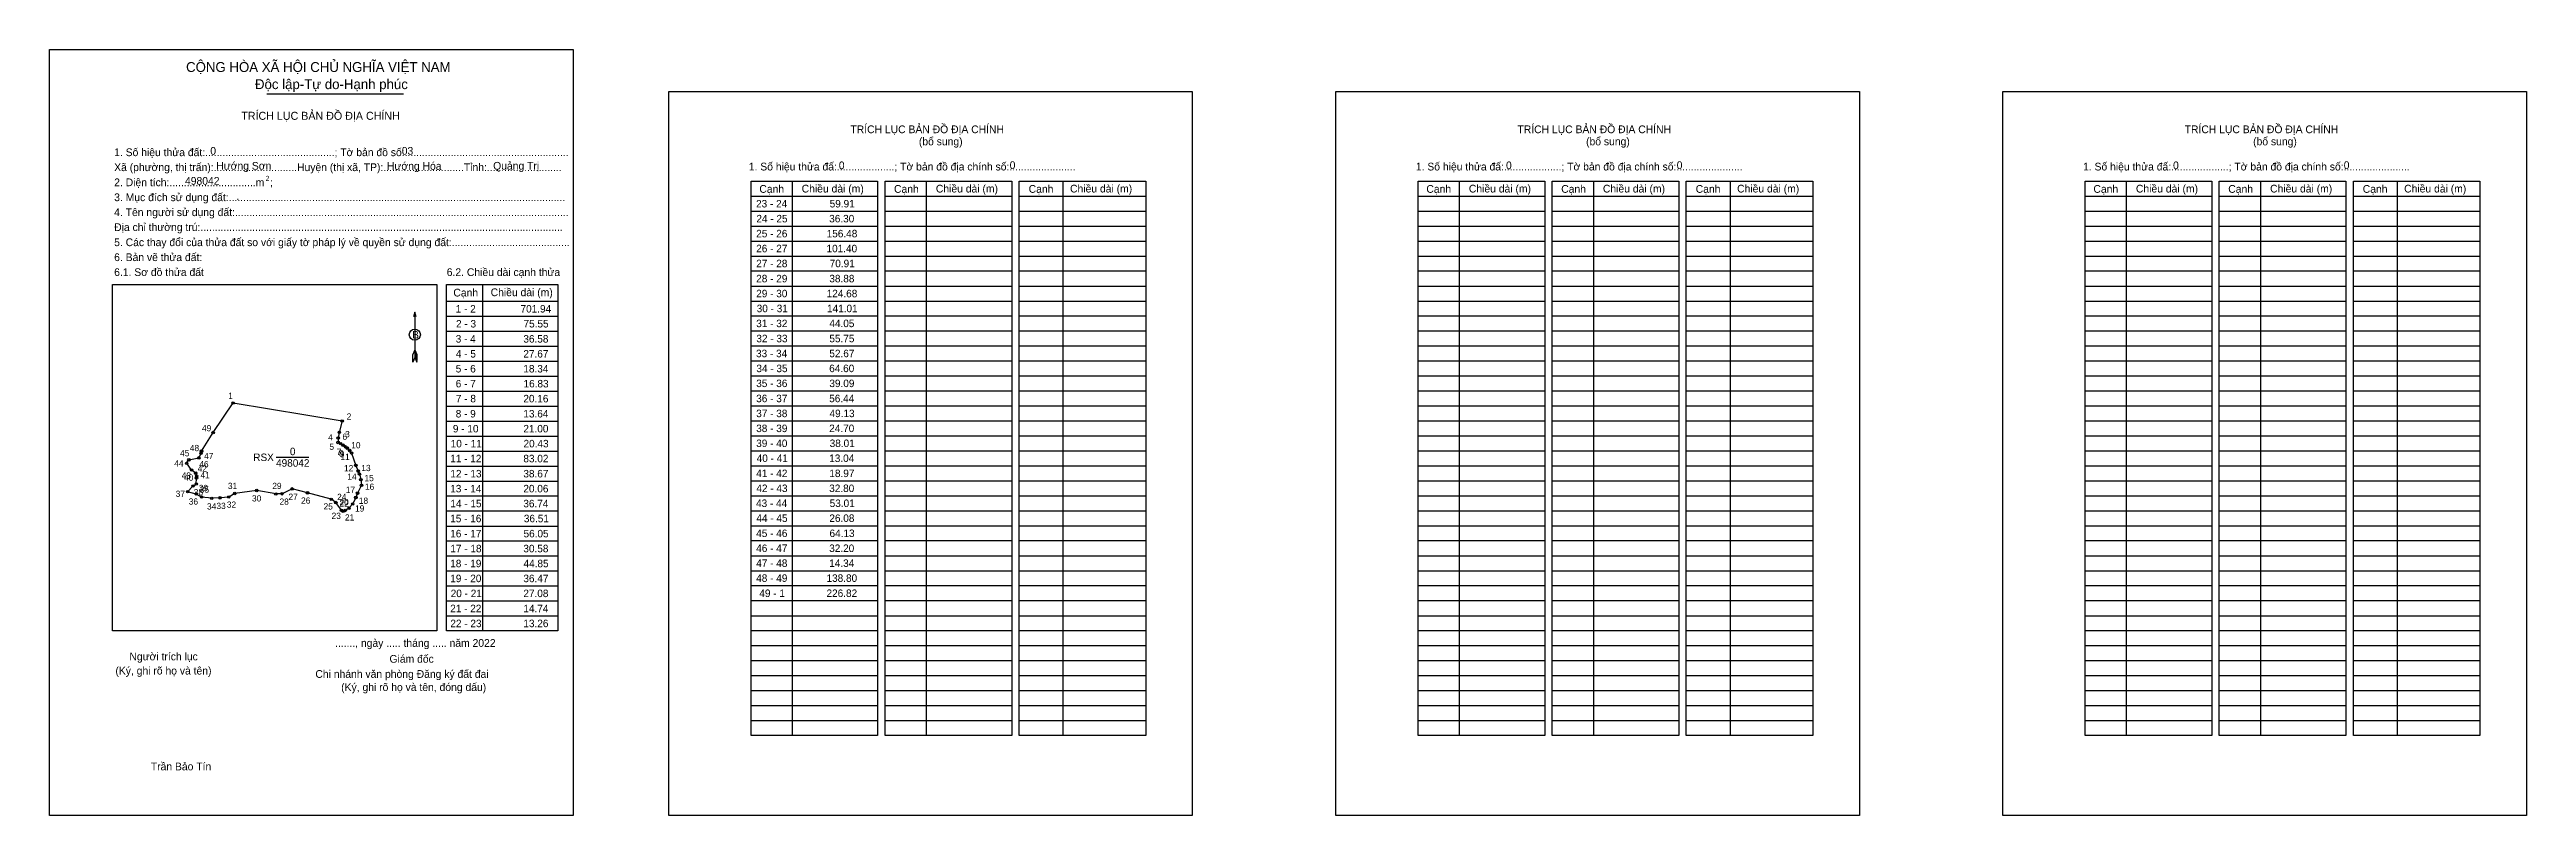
# Model space of a CAD drawing. Extents: x 554064 to 569808, y 1859871 to 1864740.
import ezdxf

# ---------------------------------------------------------------- set-up
doc = ezdxf.new("R2010")
doc.units = 0
for name, color, linetype in [('Level 1', 7, 'Continuous'), ('Level 10', 7, 'Continuous'), ('Level 11', 7, 'Continuous'), ('Level 13', 7, 'Continuous'), ('Level 2', 7, 'Continuous'), ('Level 52', 7, 'Continuous'), ('Level 6', 7, 'Continuous'), ('Level 9', 7, 'Continuous')]:
    doc.layers.add(name, color=color, linetype=linetype)

msp = doc.modelspace()

# ---------------------------------------------------------------- linework, layer by layer
at = {"layer": 'Level 1'}
for p, q in [((554064, 1864739), (554064, 1864739)), ((558000, 1864474), (558000, 1864474)), ((558785, 1863903), (558785, 1860380)), ((559637, 1863903), (559637, 1860380)), ((560506, 1863903), (560506, 1860380)), ((563025, 1863903), (563025, 1860380)), ((563878, 1863903), (563878, 1860380)), ((564746, 1863903), (564746, 1860380)), ((567265, 1863903), (567265, 1860380)), ((568118, 1863903), (568118, 1860380)), ((568986, 1863903), (568986, 1860380)), ((558523, 1863808), (559328, 1863808)), ((558523, 1863713), (559328, 1863713)), ((559376, 1863808), (560180, 1863808)), ((559376, 1863713), (560180, 1863713)), ((560228, 1863808), (561033, 1863808)), ((560228, 1863713), (561033, 1863713)), ((562763, 1863808), (563568, 1863808)), ((562763, 1863713), (563568, 1863713)), ((563616, 1863808), (564420, 1863808)), ((563616, 1863713), (564420, 1863713)), ((564468, 1863808), (565273, 1863808)), ((564468, 1863713), (565273, 1863713)), ((567003, 1863808), (567808, 1863808)), ((567003, 1863713), (567808, 1863713)), ((567856, 1863808), (568661, 1863808)), ((567856, 1863713), (568661, 1863713)), ((568709, 1863808), (569513, 1863808)), ((568709, 1863713), (569513, 1863713)), ((558523, 1863617), (559328, 1863617)), ((558523, 1863522), (559328, 1863522)), ((559376, 1863617), (560180, 1863617)), ((559376, 1863522), (560180, 1863522)), ((560228, 1863617), (561033, 1863617)), ((560228, 1863522), (561033, 1863522)), ((562763, 1863617), (563568, 1863617)), ((562763, 1863522), (563568, 1863522)), ((563616, 1863617), (564420, 1863617)), ((563616, 1863522), (564420, 1863522)), ((564468, 1863617), (565273, 1863617)), ((564468, 1863522), (565273, 1863522)), ((567003, 1863617), (567808, 1863617)), ((567003, 1863522), (567808, 1863522)), ((567856, 1863617), (568661, 1863617)), ((567856, 1863522), (568661, 1863522)), ((568709, 1863617), (569513, 1863617)), ((568709, 1863522), (569513, 1863522)), ((558523, 1863427), (559328, 1863427)), ((559376, 1863427), (560180, 1863427)), ((560228, 1863427), (561033, 1863427)), ((562763, 1863427), (563568, 1863427)), ((563616, 1863427), (564420, 1863427)), ((564468, 1863427), (565273, 1863427)), ((567003, 1863427), (567808, 1863427)), ((567856, 1863427), (568661, 1863427)), ((568709, 1863427), (569513, 1863427)), ((554465, 1863246), (554465, 1863246)), ((556817, 1863246), (556817, 1861045)), ((558523, 1863332), (559328, 1863332)), ((558523, 1863236), (559328, 1863236)), ((559376, 1863332), (560180, 1863332)), ((559376, 1863236), (560180, 1863236)), ((560228, 1863332), (561033, 1863332)), ((560228, 1863236), (561033, 1863236)), ((562763, 1863332), (563568, 1863332)), ((562763, 1863236), (563568, 1863236)), ((563616, 1863332), (564420, 1863332)), ((563616, 1863236), (564420, 1863236)), ((564468, 1863332), (565273, 1863332)), ((564468, 1863236), (565273, 1863236)), ((567003, 1863332), (567808, 1863332)), ((567003, 1863236), (567808, 1863236)), ((567856, 1863332), (568661, 1863332)), ((567856, 1863236), (568661, 1863236)), ((568709, 1863332), (569513, 1863332)), ((568709, 1863236), (569513, 1863236)), ((556386, 1863071), (556386, 1862783)), ((556588, 1863140), (557295, 1863140)), ((556588, 1863045), (557295, 1863045)), ((558523, 1863141), (559328, 1863141)), ((558523, 1863046), (559328, 1863046)), ((559376, 1863141), (560180, 1863141)), ((559376, 1863046), (560180, 1863046)), ((560228, 1863141), (561033, 1863141)), ((560228, 1863046), (561033, 1863046)), ((562763, 1863141), (563568, 1863141)), ((562763, 1863046), (563568, 1863046)), ((563616, 1863141), (564420, 1863141)), ((563616, 1863046), (564420, 1863046)), ((564468, 1863141), (565273, 1863141)), ((564468, 1863046), (565273, 1863046)), ((567003, 1863141), (567808, 1863141)), ((567003, 1863046), (567808, 1863046)), ((567856, 1863141), (568661, 1863141)), ((567856, 1863046), (568661, 1863046)), ((568709, 1863141), (569513, 1863141)), ((568709, 1863046), (569513, 1863046)), ((556588, 1862949), (557295, 1862949)), ((558523, 1862951), (559328, 1862951)), ((559376, 1862951), (560180, 1862951)), ((560228, 1862951), (561033, 1862951)), ((562763, 1862951), (563568, 1862951)), ((563616, 1862951), (564420, 1862951)), ((564468, 1862951), (565273, 1862951)), ((567003, 1862951), (567808, 1862951)), ((567856, 1862951), (568661, 1862951)), ((568709, 1862951), (569513, 1862951)), ((556386, 1862830), (556374, 1862801)), ((556374, 1862753), (556374, 1862801)), ((556386, 1862783), (556374, 1862753)), ((556386, 1862830), (556398, 1862801)), ((556386, 1862826), (556398, 1862796)), ((556386, 1862822), (556398, 1862792)), ((556386, 1862818), (556399, 1862788)), ((556386, 1862813), (556399, 1862784)), ((556386, 1862809), (556399, 1862780)), ((556386, 1862805), (556399, 1862775)), ((556386, 1862801), (556399, 1862771)), ((556386, 1862797), (556399, 1862767)), ((556386, 1862793), (556399, 1862762)), ((556386, 1862789), (556399, 1862758)), ((556386, 1862783), (556399, 1862753)), ((556399, 1862753), (556398, 1862801)), ((556588, 1862854), (557295, 1862854)), ((556588, 1862759), (557295, 1862759)), ((558523, 1862856), (559328, 1862856)), ((558523, 1862760), (559328, 1862760)), ((559376, 1862856), (560180, 1862856)), ((559376, 1862760), (560180, 1862760)), ((560228, 1862856), (561033, 1862856)), ((560228, 1862760), (561033, 1862760)), ((562763, 1862856), (563568, 1862856)), ((562763, 1862760), (563568, 1862760)), ((563616, 1862856), (564420, 1862856)), ((563616, 1862760), (564420, 1862760)), ((564468, 1862856), (565273, 1862856)), ((564468, 1862760), (565273, 1862760)), ((567003, 1862856), (567808, 1862856)), ((567003, 1862760), (567808, 1862760)), ((567856, 1862856), (568661, 1862856)), ((567856, 1862760), (568661, 1862760)), ((568709, 1862856), (569513, 1862856)), ((568709, 1862760), (569513, 1862760)), ((556588, 1862664), (557295, 1862664)), ((556588, 1862568), (557295, 1862568)), ((558523, 1862665), (559328, 1862665)), ((558523, 1862570), (559328, 1862570)), ((559376, 1862665), (560180, 1862665)), ((559376, 1862570), (560180, 1862570)), ((560228, 1862665), (561033, 1862665)), ((560228, 1862570), (561033, 1862570)), ((562763, 1862665), (563568, 1862665)), ((562763, 1862570), (563568, 1862570)), ((563616, 1862665), (564420, 1862665)), ((563616, 1862570), (564420, 1862570)), ((564468, 1862665), (565273, 1862665)), ((564468, 1862570), (565273, 1862570)), ((567003, 1862665), (567808, 1862665)), ((567003, 1862570), (567808, 1862570)), ((567856, 1862665), (568661, 1862665)), ((567856, 1862570), (568661, 1862570)), ((568709, 1862665), (569513, 1862665)), ((568709, 1862570), (569513, 1862570)), ((556588, 1862473), (557295, 1862473)), ((558523, 1862475), (559328, 1862475)), ((559376, 1862475), (560180, 1862475)), ((560228, 1862475), (561033, 1862475)), ((562763, 1862475), (563568, 1862475)), ((563616, 1862475), (564420, 1862475)), ((564468, 1862475), (565273, 1862475)), ((567003, 1862475), (567808, 1862475)), ((567856, 1862475), (568661, 1862475)), ((568709, 1862475), (569513, 1862475)), ((556588, 1862378), (557295, 1862378)), ((556588, 1862283), (557295, 1862283)), ((558523, 1862379), (559328, 1862379)), ((558523, 1862284), (559328, 1862284)), ((559376, 1862379), (560180, 1862379)), ((559376, 1862284), (560180, 1862284)), ((560228, 1862379), (561033, 1862379)), ((560228, 1862284), (561033, 1862284)), ((562763, 1862379), (563568, 1862379)), ((562763, 1862284), (563568, 1862284)), ((563616, 1862379), (564420, 1862379)), ((563616, 1862284), (564420, 1862284)), ((564468, 1862379), (565273, 1862379)), ((564468, 1862284), (565273, 1862284)), ((567003, 1862379), (567808, 1862379)), ((567003, 1862284), (567808, 1862284)), ((567856, 1862379), (568661, 1862379)), ((567856, 1862284), (568661, 1862284)), ((568709, 1862379), (569513, 1862379)), ((568709, 1862284), (569513, 1862284)), ((556588, 1862187), (557295, 1862187)), ((556588, 1862092), (557295, 1862092)), ((558523, 1862189), (559328, 1862189)), ((558523, 1862094), (559328, 1862094)), ((559376, 1862189), (560180, 1862189)), ((559376, 1862094), (560180, 1862094)), ((560228, 1862189), (561033, 1862189)), ((560228, 1862094), (561033, 1862094)), ((562763, 1862189), (563568, 1862189)), ((562763, 1862094), (563568, 1862094)), ((563616, 1862189), (564420, 1862189)), ((563616, 1862094), (564420, 1862094)), ((564468, 1862189), (565273, 1862189)), ((564468, 1862094), (565273, 1862094)), ((567003, 1862189), (567808, 1862189)), ((567003, 1862094), (567808, 1862094)), ((567856, 1862189), (568661, 1862189)), ((567856, 1862094), (568661, 1862094)), ((568709, 1862189), (569513, 1862189)), ((568709, 1862094), (569513, 1862094)), ((556588, 1861997), (557295, 1861997)), ((558523, 1861998), (559328, 1861998)), ((559376, 1861998), (560180, 1861998)), ((560228, 1861998), (561033, 1861998)), ((562763, 1861998), (563568, 1861998)), ((563616, 1861998), (564420, 1861998)), ((564468, 1861998), (565273, 1861998)), ((567003, 1861998), (567808, 1861998)), ((567856, 1861998), (568661, 1861998)), ((568709, 1861998), (569513, 1861998)), ((556588, 1861902), (557295, 1861902)), ((556588, 1861807), (557295, 1861807)), ((558523, 1861903), (559328, 1861903)), ((558523, 1861808), (559328, 1861808)), ((559376, 1861903), (560180, 1861903)), ((559376, 1861808), (560180, 1861808)), ((560228, 1861903), (561033, 1861903)), ((560228, 1861808), (561033, 1861808)), ((562763, 1861903), (563568, 1861903)), ((562763, 1861808), (563568, 1861808)), ((563616, 1861903), (564420, 1861903)), ((563616, 1861808), (564420, 1861808)), ((564468, 1861903), (565273, 1861903)), ((564468, 1861808), (565273, 1861808)), ((567003, 1861903), (567808, 1861903)), ((567003, 1861808), (567808, 1861808)), ((567856, 1861903), (568661, 1861903)), ((567856, 1861808), (568661, 1861808)), ((568709, 1861903), (569513, 1861903)), ((568709, 1861808), (569513, 1861808)), ((556588, 1861711), (557295, 1861711)), ((556588, 1861616), (557295, 1861616)), ((558523, 1861713), (559328, 1861713)), ((558523, 1861618), (559328, 1861618)), ((559376, 1861713), (560180, 1861713)), ((559376, 1861618), (560180, 1861618)), ((560228, 1861713), (561033, 1861713)), ((560228, 1861618), (561033, 1861618)), ((562763, 1861713), (563568, 1861713)), ((562763, 1861618), (563568, 1861618)), ((563616, 1861713), (564420, 1861713)), ((563616, 1861618), (564420, 1861618)), ((564468, 1861713), (565273, 1861713)), ((564468, 1861618), (565273, 1861618)), ((567003, 1861713), (567808, 1861713)), ((567003, 1861618), (567808, 1861618)), ((567856, 1861713), (568661, 1861713)), ((567856, 1861618), (568661, 1861618)), ((568709, 1861713), (569513, 1861713)), ((568709, 1861618), (569513, 1861618)), ((556588, 1861521), (557295, 1861521)), ((558523, 1861522), (559328, 1861522)), ((559376, 1861522), (560180, 1861522)), ((560228, 1861522), (561033, 1861522)), ((562763, 1861522), (563568, 1861522)), ((563616, 1861522), (564420, 1861522)), ((564468, 1861522), (565273, 1861522)), ((567003, 1861522), (567808, 1861522)), ((567856, 1861522), (568661, 1861522)), ((568709, 1861522), (569513, 1861522)), ((556588, 1861426), (557295, 1861426)), ((556588, 1861330), (557295, 1861330)), ((558523, 1861427), (559328, 1861427)), ((558523, 1861332), (559328, 1861332)), ((559376, 1861427), (560180, 1861427)), ((559376, 1861332), (560180, 1861332)), ((560228, 1861427), (561033, 1861427)), ((560228, 1861332), (561033, 1861332)), ((562763, 1861427), (563568, 1861427)), ((562763, 1861332), (563568, 1861332)), ((563616, 1861427), (564420, 1861427)), ((563616, 1861332), (564420, 1861332)), ((564468, 1861427), (565273, 1861427)), ((564468, 1861332), (565273, 1861332)), ((567003, 1861427), (567808, 1861427)), ((567003, 1861332), (567808, 1861332)), ((567856, 1861427), (568661, 1861427)), ((567856, 1861332), (568661, 1861332)), ((568709, 1861427), (569513, 1861427)), ((568709, 1861332), (569513, 1861332)), ((556588, 1861235), (557295, 1861235)), ((558523, 1861237), (559328, 1861237)), ((558523, 1861141), (559328, 1861141)), ((559376, 1861237), (560180, 1861237)), ((559376, 1861141), (560180, 1861141)), ((560228, 1861237), (561033, 1861237)), ((560228, 1861141), (561033, 1861141)), ((562763, 1861237), (563568, 1861237)), ((562763, 1861141), (563568, 1861141)), ((563616, 1861237), (564420, 1861237)), ((563616, 1861141), (564420, 1861141)), ((564468, 1861237), (565273, 1861237)), ((564468, 1861141), (565273, 1861141)), ((567003, 1861237), (567808, 1861237)), ((567003, 1861141), (567808, 1861141)), ((567856, 1861237), (568661, 1861237)), ((567856, 1861141), (568661, 1861141)), ((568709, 1861237), (569513, 1861237)), ((568709, 1861141), (569513, 1861141)), ((556525, 1861045), (556525, 1861045)), ((556588, 1861140), (557295, 1861140)), ((558523, 1861046), (559328, 1861046)), ((559376, 1861046), (560180, 1861046)), ((560228, 1861046), (561033, 1861046)), ((562763, 1861046), (563568, 1861046)), ((563616, 1861046), (564420, 1861046)), ((564468, 1861046), (565273, 1861046)), ((567003, 1861046), (567808, 1861046)), ((567856, 1861046), (568661, 1861046)), ((568709, 1861046), (569513, 1861046)), ((558523, 1860951), (559328, 1860951)), ((558523, 1860856), (559328, 1860856)), ((559376, 1860951), (560180, 1860951)), ((559376, 1860856), (560180, 1860856)), ((560228, 1860951), (561033, 1860951)), ((560228, 1860856), (561033, 1860856)), ((562763, 1860951), (563568, 1860951)), ((562763, 1860856), (563568, 1860856)), ((563616, 1860951), (564420, 1860951)), ((563616, 1860856), (564420, 1860856)), ((564468, 1860951), (565273, 1860951)), ((564468, 1860856), (565273, 1860856)), ((567003, 1860951), (567808, 1860951)), ((567003, 1860856), (567808, 1860856)), ((567856, 1860951), (568661, 1860951)), ((567856, 1860856), (568661, 1860856)), ((568709, 1860951), (569513, 1860951)), ((568709, 1860856), (569513, 1860856)), ((558523, 1860760), (559328, 1860760)), ((559376, 1860760), (560180, 1860760)), ((560228, 1860760), (561033, 1860760)), ((562763, 1860760), (563568, 1860760)), ((563616, 1860760), (564420, 1860760)), ((564468, 1860760), (565273, 1860760)), ((567003, 1860760), (567808, 1860760)), ((567856, 1860760), (568661, 1860760)), ((568709, 1860760), (569513, 1860760)), ((558523, 1860665), (559328, 1860665)), ((558523, 1860570), (559328, 1860570)), ((559376, 1860665), (560180, 1860665)), ((559376, 1860570), (560180, 1860570)), ((560228, 1860665), (561033, 1860665)), ((560228, 1860570), (561033, 1860570)), ((562763, 1860665), (563568, 1860665)), ((562763, 1860570), (563568, 1860570)), ((563616, 1860665), (564420, 1860665)), ((563616, 1860570), (564420, 1860570)), ((564468, 1860665), (565273, 1860665)), ((564468, 1860570), (565273, 1860570)), ((567003, 1860665), (567808, 1860665)), ((567003, 1860570), (567808, 1860570)), ((567856, 1860665), (568661, 1860665)), ((567856, 1860570), (568661, 1860570)), ((568709, 1860665), (569513, 1860665)), ((568709, 1860570), (569513, 1860570)), ((558523, 1860475), (559328, 1860475)), ((559376, 1860475), (560180, 1860475)), ((560228, 1860475), (561033, 1860475)), ((562763, 1860475), (563568, 1860475)), ((563616, 1860475), (564420, 1860475)), ((564468, 1860475), (565273, 1860475)), ((567003, 1860475), (567808, 1860475)), ((567856, 1860475), (568661, 1860475)), ((568709, 1860475), (569513, 1860475)), ((557392, 1859871), (557392, 1859871)), ((561328, 1859871), (561328, 1859871))]:
    msp.add_line(p, q, dxfattribs=at)
for points in [[(558523, 1863903), (559328, 1863903), (559328, 1860380), (558523, 1860380)], [(559376, 1863903), (560180, 1863903), (560180, 1860380), (559376, 1860380)], [(560228, 1863903), (561033, 1863903), (561033, 1860380), (560228, 1860380)], [(562763, 1863903), (563568, 1863903), (563568, 1860380), (562763, 1860380)], [(563616, 1863903), (564420, 1863903), (564420, 1860380), (563616, 1860380)], [(564468, 1863903), (565273, 1863903), (565273, 1860380), (564468, 1860380)], [(567003, 1863903), (567808, 1863903), (567808, 1860380), (567003, 1860380)], [(567856, 1863903), (568661, 1863903), (568661, 1860380), (567856, 1860380)], [(568709, 1863903), (569513, 1863903), (569513, 1860380), (568709, 1860380)], [(554465, 1863246), (556525, 1863246), (556525, 1861045), (554465, 1861045)], [(556588, 1863246), (557295, 1863246), (557295, 1861045), (556588, 1861045)]]:
    msp.add_lwpolyline(points, close=True, dxfattribs=at)
msp.add_lwpolyline([(556395, 1863040), (556386, 1863071), (556378, 1863040)], dxfattribs=at)
msp.add_circle((556386, 1862927), 35.2, dxfattribs=at)
at = {"layer": 'Level 10'}
msp.add_lwpolyline([(555030, 1862187), (555104, 1862305), (555231, 1862493), (555924, 1862379), (555906, 1862306), (555899, 1862270), (555899, 1862242), (555915, 1862234), (555929, 1862225), (555946, 1862214), (555957, 1862206), (555972, 1862191), (555984, 1862175), (556011, 1862096), (556026, 1862060), (556034, 1862042), (556043, 1862006), (556047, 1861970), (556022, 1861920), (556011, 1861892), (555991, 1861851), (555967, 1861824), (555944, 1861810), (555930, 1861804), (555920, 1861811), (555884, 1861860), (555855, 1861881), (555704, 1861922), (555606, 1861947), (555542, 1861916), (555503, 1861915), (555381, 1861937), (555241, 1861918), (555203, 1861895), (555148, 1861890), (555095, 1861887), (555031, 1861895), (554997, 1861914), (554942, 1861929), (554976, 1861965), (554997, 1861978), (554998, 1862016), (554999, 1862029), (554993, 1862047), (554967, 1862067), (554936, 1862110), (554950, 1862132), (555013, 1862144), (555027, 1862173)], close=True, dxfattribs=at)
at = {"layer": 'Level 11'}
for centre in [(555231, 1862493), (555104, 1862305), (555899, 1862270), (555899, 1862242), (555906, 1862306), (555924, 1862379), (554936, 1862110), (554950, 1862132), (555013, 1862144), (555027, 1862173), (555030, 1862187), (555030, 1862187), (555915, 1862234), (555929, 1862225), (555946, 1862214), (555957, 1862206), (555972, 1862191), (555984, 1862175), (556011, 1862096), (554942, 1861929), (554967, 1862067), (554976, 1861965), (554993, 1862047), (554997, 1861978), (554998, 1862016), (554999, 1862029), (555381, 1861937), (555606, 1861947), (555704, 1861922), (556026, 1862060), (556034, 1862042), (556043, 1862006), (556047, 1861970), (554997, 1861914), (555031, 1861895), (555095, 1861887), (555148, 1861890), (555203, 1861895), (555241, 1861918), (555503, 1861915), (555542, 1861916), (555855, 1861881), (555884, 1861860), (555920, 1861811), (555930, 1861804), (555944, 1861810), (555967, 1861824), (555991, 1861851), (556011, 1861892), (556022, 1861920)]:
    msp.add_circle(centre, 7.94, dxfattribs=at)
at = {"layer": 'Level 13'}
msp.add_line((555445, 1864458), (556314, 1864458), dxfattribs=at)
at = {"layer": 'Level 2'}
for points in [[(554064, 1864740), (557392, 1864740), (557392, 1859871), (554064, 1859871)], [(558000, 1864474), (561328, 1864474), (561328, 1859871), (558000, 1859871)], [(562240, 1864474), (565568, 1864474), (565568, 1859871), (562240, 1859871)], [(566481, 1864474), (569808, 1864474), (569808, 1859871), (566481, 1859871)]]:
    msp.add_lwpolyline(points, close=True, dxfattribs=at)
at = {"layer": 'Level 9'}
msp.add_line((555504, 1862148), (555712, 1862148), dxfattribs=at)

# ---------------------------------------------------------------- texts
at = {"layer": 'Level 1'}
for s, height, p in [('TRÍCH LỤC BẢN ĐỒ ĐỊA CHÍNH', 50.79, (555283, 1864293)), ('TRÍCH LỤC BẢN ĐỒ ĐỊA CHÍNH', 49.2, (559155, 1864208)), ('(bổ sung)', 49.2, (559590, 1864131)), ('TRÍCH LỤC BẢN ĐỒ ĐỊA CHÍNH', 49.2, (563395, 1864208)), ('(bổ sung)', 49.2, (563831, 1864131)), ('TRÍCH LỤC BẢN ĐỒ ĐỊA CHÍNH', 49.2, (567636, 1864208)), ('(bổ sung)', 49.2, (568071, 1864131)), ('Xã (phường, thị trấn):.............................Huyện (thị xã, TP):............................Tỉnh:..........................', 49.203, (554475, 1863967)), ('1. Số hiệu thửa đất:.............................................; Tờ bản đồ số:.........................................................', 49.203, (554475, 1864062)), ('1. Số hiệu thửa đấ:....................; Tờ bản đồ địa chính số:.......................', 49.2, (558509, 1863971)), ('1. Số hiệu thửa đấ:....................; Tờ bản đồ địa chính số:.......................', 49.2, (562749, 1863971)), ('1. Số hiệu thửa đấ:....................; Tờ bản đồ địa chính số:.......................', 49.2, (566990, 1863971)), ('3. Mục đích sử dụng đất:.....................................................................................................................', 49.203, (554475, 1863776)), ('2. Diện tích:..............................m  ;', 49.2, (554475, 1863871)), ('2', 31.7, (555438, 1863905)), ('Cạnh', 49.2, (558576, 1863829)), ('Chiều dài (m)', 49.2, (558845, 1863831)), ('Cạnh', 49.2, (559432, 1863829)), ('Chiều dài (m)', 49.2, (559698, 1863831)), ('Cạnh', 49.2, (560288, 1863829)), ('Chiều dài (m)', 49.2, (560551, 1863831)), ('Cạnh', 49.2, (562816, 1863829)), ('Chiều dài (m)', 49.2, (563086, 1863831)), ('Cạnh', 49.2, (563673, 1863829)), ('Chiều dài (m)', 49.2, (563938, 1863831)), ('Cạnh', 49.2, (564528, 1863829)), ('Chiều dài (m)', 49.2, (564791, 1863831)), ('Cạnh', 49.2, (567056, 1863829)), ('Chiều dài (m)', 49.2, (567326, 1863831)), ('Cạnh', 49.2, (567913, 1863829)), ('Chiều dài (m)', 49.2, (568179, 1863831)), ('Cạnh', 49.2, (568768, 1863829)), ('Chiều dài (m)', 49.2, (569031, 1863831)), ('4. Tên người sử dụng đất:....................................................................................................................', 49.203, (554475, 1863681)), ('Địa chỉ thường trú:..............................................................................................................................', 49.203, (554475, 1863586)), ('5. Các thay đổi của thửa đất so với giấy tờ pháp lý về quyền sử dụng đất:.........................................', 49.203, (554475, 1863490)), ('6. Bản vẽ thửa đất:', 49.2, (554475, 1863395)), ('6.1. Sơ đồ thửa đất', 49.2, (554475, 1863300)), ('6.2. Chiều dài cạnh thửa', 49.2, (556589, 1863300)), ('Cạnh', 49.2, (556631, 1863170)), ('Chiều dài (m)', 49.2, (556868, 1863172)), ('B', 47.6, (556369, 1862903)), ('......., ngày ..... tháng ..... năm 2022', 49.2, (555879, 1860943)), ('Người trích lục', 49.2, (554572, 1860857)), ('Giám đốc', 49.2, (556225, 1860842)), ('(Ký, ghi rõ họ và tên)', 49.2, (554483, 1860767)), ('Chi nhánh văn phòng Đăng ký đất đai', 49.2, (555754, 1860746)), ('(Ký, ghi rõ họ và tên, đóng dấu)', 49.2, (555918, 1860662)), ('Trần Bảo Tín', 49.2, (554708, 1860158))]:
    msp.add_text(s, height=height, dxfattribs=at).set_placement(p)
at = {"layer": 'Level 13'}
for s, height, p in [('CỘNG HÒA XÃ HỘI CHỦ NGHĨA VIỆT NAM', 62.85, (554932, 1864597)), ('Độc lập-Tự do-Hạnh phúc', 62.85, (555370, 1864488)), ('RSX', 47.6, (555359, 1862124)), ('498042', 47.6, (555504, 1862088)), ('0', 47.6, (555592, 1862161))]:
    msp.add_text(s, height=height, dxfattribs=at).set_placement(p)
at = {"layer": 'Level 52'}
for s, p in [('23 - 24', (558555, 1863736)), ('24 - 25', (558557, 1863641)), ('36.30', (559020, 1863641)), ('59.91', (559023, 1863736)), ('25 - 26', (558556, 1863546)), ('156.48', (559004, 1863546)), ('26 - 27', (558556, 1863451)), ('27 - 28', (558556, 1863356)), ('101.40', (559003, 1863451)), ('70.91', (559023, 1863356)), ('28 - 29', (558556, 1863260)), ('29 - 30', (558556, 1863165)), ('124.68', (559004, 1863165)), ('38.88', (559021, 1863260)), ('1 - 2', (556646, 1863068)), ('701.94', (557058, 1863068)), ('30 - 31', (558559, 1863070)), ('141.01', (559006, 1863070)), ('3 - 4', (556646, 1862877)), ('2 - 3', (556648, 1862973)), ('36.58', (557076, 1862877)), ('75.55', (557077, 1862973)), ('31 - 32', (558556, 1862975)), ('32 - 33', (558557, 1862879)), ('44.05', (559021, 1862975)), ('55.75', (559021, 1862879)), ('4 - 5', (556647, 1862782)), ('5 - 6', (556646, 1862687)), ('27.67', (557076, 1862782)), ('18.34', (557076, 1862687)), ('33 - 34', (558555, 1862784)), ('34 - 35', (558557, 1862689)), ('52.67', (559021, 1862784)), ('64.60', (559020, 1862689)), ('6 - 7', (556646, 1862592)), ('16.83', (557077, 1862592)), ('35 - 36', (558556, 1862594)), ('39.09', (559021, 1862594)), ('8 - 9', (556646, 1862401)), ('7 - 8', (556647, 1862497)), ('20.16', (557076, 1862497)), ('13.64', (557076, 1862401)), ('36 - 37', (558556, 1862498)), ('37 - 38', (558556, 1862403)), ('56.44', (559020, 1862498)), ('49.13', (559022, 1862403)), ('10 - 11', (556614, 1862211)), ('9 - 10', (556628, 1862306)), ('21.00', (557076, 1862306)), ('20.43', (557077, 1862211)), ('38 - 39', (558556, 1862308)), ('39 - 40', (558556, 1862213)), ('24.70', (559020, 1862308)), ('38.01', (559023, 1862213)), ('11 - 12', (556611, 1862116)), ('83.02', (557076, 1862116)), ('40 - 41', (558559, 1862118)), ('13.04', (559020, 1862118)), ('13 - 14', (556611, 1861925)), ('12 - 13', (556612, 1862020)), ('38.67', (557076, 1862020)), ('20.06', (557076, 1861925)), ('41 - 42', (558556, 1862022)), ('42 - 43', (558557, 1861927)), ('32.80', (559020, 1861927)), ('18.97', (559021, 1862022)), ('15 - 16', (556611, 1861735)), ('14 - 15', (556612, 1861830)), ('36.74', (557076, 1861830)), ('36.51', (557079, 1861735)), ('43 - 44', (558555, 1861832)), ('44 - 45', (558557, 1861737)), ('26.08', (559021, 1861737)), ('53.01', (559023, 1861832)), ('16 - 17', (556611, 1861639)), ('56.05', (557077, 1861639)), ('45 - 46', (558556, 1861641)), ('64.13', (559022, 1861641)), ('17 - 18', (556612, 1861544)), ('18 - 19', (556611, 1861449)), ('44.85', (557077, 1861449)), ('30.58', (557076, 1861544)), ('46 - 47', (558556, 1861546)), ('47 - 48', (558556, 1861451)), ('32.20', (559020, 1861546)), ('14.34', (559020, 1861451)), ('19 - 20', (556611, 1861354)), ('20 - 21', (556614, 1861259)), ('36.47', (557076, 1861354)), ('27.08', (557076, 1861259)), ('48 - 49', (558556, 1861356)), ('49 - 1', (558576, 1861260)), ('226.82', (559003, 1861260)), ('138.80', (559003, 1861356)), ('21 - 22', (556611, 1861163)), ('14.74', (557076, 1861163)), ('22 - 23', (556612, 1861068)), ('13.26', (557076, 1861068))]:
    msp.add_text(s, height=47.6, dxfattribs=at).set_placement(p)
at = {"layer": 'Level 6'}
for s, p in [('0', (555086, 1864071)), ('Hướng Sơn', (555124, 1863976)), ('Hướng Hóa', (556209, 1863975)), ('03', (556303, 1864071)), ('Quảng Trị', (556884, 1863976)), ('0', (559081, 1863979)), ('0', (560167, 1863980)), ('0', (563322, 1863979)), ('0', (564407, 1863980)), ('0', (567562, 1863979)), ('0', (568647, 1863980)), ('498042', (554925, 1863880)), ('.', (555252, 1863784))]:
    msp.add_text(s, height=49.2, dxfattribs=at).set_placement(p)
at = {"layer": 'Level 9'}
for s, p in [('1', (555200, 1862519)), ('2', (555953, 1862387)), ('49', (555033, 1862313)), ('4', (555835, 1862255)), ('6', (555926, 1862259)), ('3', (555943, 1862275)), ('10', (555982, 1862205)), ('44', (554857, 1862089)), ('45', (554894, 1862154)), ('48', (554956, 1862187)), ('42', (555006, 1862057)), ('46', (555016, 1862084)), ('47', (555047, 1862136)), ('5', (555843, 1862195)), ('7', (555889, 1862163)), ('8', (555903, 1862154)), ('9', (555909, 1862148)), ('11', (555913, 1862131)), ('12', (555936, 1862059)), ('13', (556046, 1862060)), ('37', (554866, 1861896)), ('43', (554904, 1862012)), ('40', (554919, 1861999)), ('38', (554981, 1861906)), ('39', (555013, 1861933)), ('35', (555019, 1861923)), ('41', (555024, 1862015)), ('31', (555198, 1861946)), ('29', (555480, 1861946)), ('17', (555947, 1861921)), ('14', (555957, 1862005)), ('15', (556066, 1861996)), ('16', (556069, 1861941)), ('36', (554949, 1861847)), ('34', (555065, 1861816)), ('33', (555125, 1861819)), ('32', (555191, 1861827)), ('30', (555351, 1861867)), ('28', (555526, 1861846)), ('27', (555583, 1861877)), ('26', (555663, 1861853)), ('25', (555806, 1861816)), ('23', (555857, 1861756)), ('24', (555892, 1861876)), ('20', (555907, 1861843)), ('22', (555907, 1861834)), ('21', (555942, 1861746)), ('19', (556006, 1861803)), ('18', (556030, 1861852))]:
    msp.add_text(s, height=39.7, dxfattribs=at).set_placement(p)

doc.saveas('drawing.dxf')
